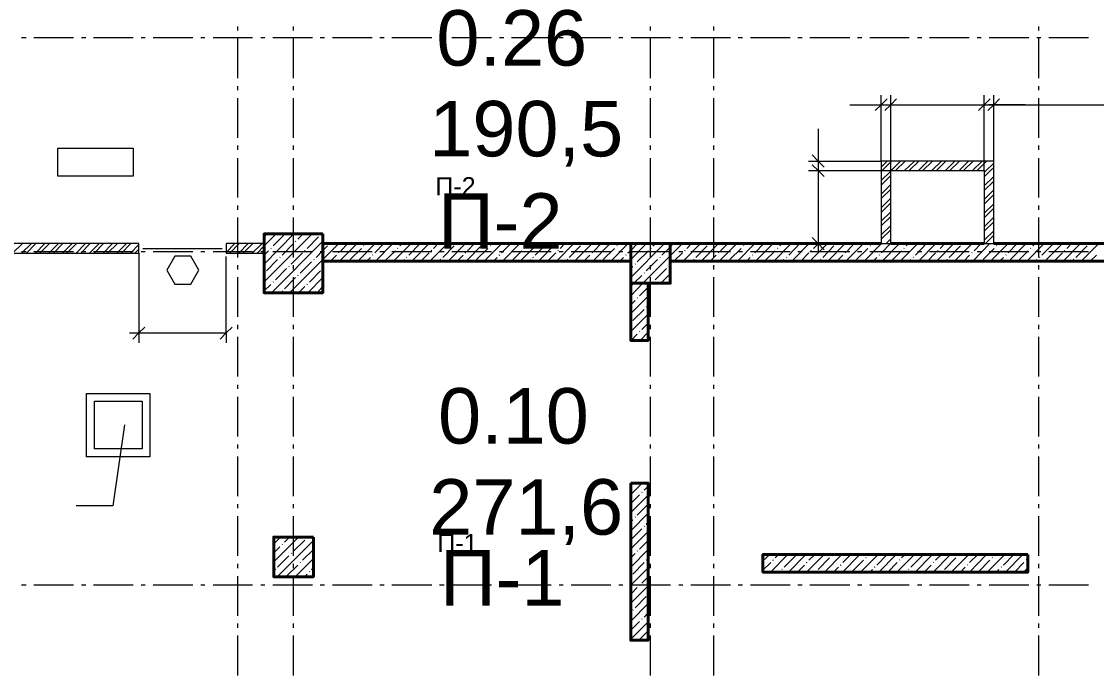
# Model space of a CAD drawing. Header units: millimetres. Extents: x -213547 to 415037, y -3642 to 106956.
# Drawn here: x -149133 to -135568, y 7704 to 15954 of the extents above; entities that cross this region are included whole.
import ezdxf

# ---------------------------------------------------------------- set-up
doc = ezdxf.new("R2010")
doc.units = ezdxf.units.MM
doc.layers.add('PDF _Текст', color=7, linetype='Continuous')
doc.styles.get("Standard").update_dxf_attribs({"font": 'arial.ttf'})

msp = doc.modelspace()

# ---------------------------------------------------------------- linework, layer by layer
at = {"lineweight": 9}
for points in [[(-146402.4, 15841.9), (-146402.4, 15892.7)], [(-145699.1, 15841.9), (-145699.1, 15892.7)], [(-141195.9, 15841.9), (-141195.9, 15892.7)], [(-140395.2, 15841.9), (-140395.2, 15892.7)], [(-136294.4, 15841.9), (-136294.4, 15892.7)], [(-149130.6, 15752.9), (-149075.5, 15752.9)], [(-148978.1, 15752.9), (-148478.2, 15752.9)], [(-148376.5, 15752.9), (-148321.4, 15752.9)], [(-148224, 15752.9), (-147724.1, 15752.9)], [(-147622.4, 15752.9), (-147571.6, 15752.9)], [(-147469.9, 15752.9), (-146970, 15752.9)], [(-146868.4, 15752.9), (-146817.5, 15752.9)], [(-146715.8, 15752.9), (-146216, 15752.9)], [(-146402.4, 15240.3), (-146402.4, 15740.2)], [(-146114.3, 15752.9), (-146063.4, 15752.9)], [(-145961.8, 15752.9), (-145461.9, 15752.9)], [(-145699.1, 15240.3), (-145699.1, 15740.2)], [(-145364.5, 15752.9), (-145309.4, 15752.9)], [(-145207.7, 15752.9), (-144707.8, 15752.9)], [(-144610.4, 15752.9), (-144555.3, 15752.9)], [(-144457.9, 15752.9), (-143953.8, 15752.9)], [(-143856.3, 15752.9), (-143801.2, 15752.9)], [(-143703.8, 15752.9), (-143203.9, 15752.9)], [(-143102.2, 15752.9), (-143047.2, 15752.9)], [(-142949.7, 15752.9), (-142449.8, 15752.9)], [(-142348.2, 15752.9), (-142297.3, 15752.9)], [(-142195.7, 15752.9), (-141695.8, 15752.9)], [(-141594.1, 15752.9), (-141543.3, 15752.9)], [(-141441.6, 15752.9), (-140941.7, 15752.9)], [(-141195.9, 15240.3), (-141195.9, 15740.2)], [(-140840, 15752.9), (-140789.2, 15752.9)], [(-140687.5, 15752.9), (-140187.6, 15752.9)], [(-140395.2, 15240.3), (-140395.2, 15740.2)], [(-140090.2, 15752.9), (-140035.1, 15752.9)], [(-139933.5, 15752.9), (-139433.6, 15752.9)], [(-139336.1, 15752.9), (-139281.1, 15752.9)], [(-139183.6, 15752.9), (-138679.5, 15752.9)], [(-138582.1, 15752.9), (-138527, 15752.9)], [(-138429.6, 15752.9), (-137929.7, 15752.9)], [(-137828, 15752.9), (-137772.9, 15752.9)], [(-137675.5, 15752.9), (-137175.6, 15752.9)], [(-137073.9, 15752.9), (-137023.1, 15752.9)], [(-136921.4, 15752.9), (-136421.5, 15752.9)], [(-136319.9, 15752.9), (-136269, 15752.9)], [(-136294.4, 15240.3), (-136294.4, 15740.2)], [(-136167.4, 15752.9), (-135667.5, 15752.9)], [(-146402.4, 15087.8), (-146402.4, 15138.7)], [(-145699.1, 15087.8), (-145699.1, 15138.7)], [(-141195.9, 15087.8), (-141195.9, 15138.7)], [(-140395.2, 15087.8), (-140395.2, 15138.7)], [(-136294.4, 15087.8), (-136294.4, 15138.7)], [(-146402.4, 14486.3), (-146402.4, 14986.1)], [(-145699.1, 14486.3), (-145699.1, 14986.1)], [(-141195.9, 14486.3), (-141195.9, 14986.1)], [(-140395.2, 14486.3), (-140395.2, 14986.1)], [(-139200.6, 14075.3), (-139082, 14075.3), (-138162.7, 14075.3), (-138162.7, 14901.4), (-138162.7, 15024.3)], [(-139200.6, 14193.9), (-139082, 14193.9), (-138285.5, 14193.9), (-138285.5, 14901.4), (-138285.5, 15024.3)], [(-136985, 14075.3), (-136985, 14901.4), (-136985, 15024.3)], [(-136862.1, 14193.9), (-136862.1, 14901.4), (-136862.1, 15024.3)], [(-136294.4, 14486.3), (-136294.4, 14986.1)], [(-138679.5, 14901.4), (-138238.9, 14901.4), (-138226.2, 14901.4)], [(-138404.1, 14901.4), (-138162.7, 14901.4), (-136985, 14901.4), (-136862.1, 14901.4), (-131249, 14901.4)], [(-136468.1, 14901.4), (-136908.7, 14901.4), (-136925.7, 14901.4)], [(-139082, 14600.6), (-139082, 14155.8), (-139082, 14134.6)], [(-146402.4, 14333.7), (-146402.4, 14388.8)], [(-145699.1, 14333.7), (-145699.1, 14388.8)], [(-141195.9, 14333.7), (-141195.9, 14388.8)], [(-140395.2, 14333.7), (-140395.2, 14388.8)], [(-136294.4, 14333.7), (-136294.4, 14388.8)], [(-139082, 14312.6), (-139082, 14075.3), (-139082, 13033.2)], [(-146402.4, 13732.2), (-146402.4, 14232.1)], [(-145699.1, 13732.2), (-145699.1, 14232.1)], [(-141195.9, 13732.2), (-141195.9, 14232.1)], [(-140395.2, 13732.2), (-140395.2, 14232.1)], [(-138285.5, 14117.7), (-138209.3, 14193.9)], [(-138285.5, 14062.6), (-138272.8, 14075.3), (-138154.2, 14193.9)], [(-138158.4, 14075.3), (-138039.8, 14193.9)], [(-138103.4, 14075.3), (-137980.5, 14193.9)], [(-137989, 14075.3), (-137866.1, 14193.9)], [(-137929.7, 14075.3), (-137811.1, 14193.9)], [(-137815.3, 14075.3), (-137696.7, 14193.9)], [(-137760.2, 14075.3), (-137637.4, 14193.9)], [(-137645.8, 14075.3), (-137523, 14193.9)], [(-137586.5, 14075.3), (-137467.9, 14193.9)], [(-137472.1, 14075.3), (-137353.5, 14193.9)], [(-137417.1, 14075.3), (-137298.5, 14193.9)], [(-137302.7, 14075.3), (-137184.1, 14193.9)], [(-137247.6, 14075.3), (-137124.8, 14193.9)], [(-137133.2, 14075.3), (-137010.4, 14193.9)], [(-137073.9, 14075.3), (-136955.3, 14193.9)], [(-136985, 14049.9), (-136959.5, 14075.3), (-136862.1, 14168.5)], [(-136985, 13994.8), (-136904.5, 14075.3), (-136862.1, 14113.5)], [(-136294.4, 13732.2), (-136294.4, 14232.1)], [(-138285.5, 13948.2), (-138162.7, 14066.9)], [(-138285.5, 13888.9), (-138162.7, 14011.8)], [(-136985, 13880.5), (-136862.1, 13999.1)], [(-138285.5, 13774.6), (-138162.7, 13897.4)], [(-138285.5, 13719.5), (-138162.7, 13838.1)], [(-136985, 13821.2), (-136862.1, 13939.8)], [(-138285.5, 13605.1), (-138162.7, 13723.7)], [(-136985, 13706.8), (-136862.1, 13829.6)], [(-136985, 13651.7), (-136862.1, 13770.3)], [(-146402.4, 13579.7), (-146402.4, 13634.8)], [(-145699.1, 13579.7), (-145699.1, 13634.8)], [(-141195.9, 13579.7), (-141195.9, 13634.8)], [(-140395.2, 13579.7), (-140395.2, 13634.8)], [(-138285.5, 13545.8), (-138162.7, 13668.6)], [(-136985, 13537.3), (-136862.1, 13655.9)], [(-136985, 13478), (-136862.1, 13600.9)], [(-136294.4, 13579.7), (-136294.4, 13634.8)], [(-146402.4, 12978.1), (-146402.4, 13482.2)], [(-145699.1, 12978.1), (-145699.1, 13482.2)], [(-141195.9, 12978.1), (-141195.9, 13482.2)], [(-140395.2, 12978.1), (-140395.2, 13482.2)], [(-138285.5, 13435.6), (-138162.7, 13554.3)], [(-138285.5, 13376.3), (-138162.7, 13495)], [(-136985, 13363.6), (-136862.1, 13486.5)], [(-136294.4, 12978.1), (-136294.4, 13482.2)], [(-138285.5, 13262), (-138162.7, 13380.6)], [(-138285.5, 13206.9), (-138162.7, 13325.5)], [(-136985, 13308.6), (-136862.1, 13427.2)], [(-136985, 13194.2), (-136862.1, 13312.8)], [(-146071.9, 13122.2), (-145919.4, 13274.7)], [(-146071.9, 12893.4), (-145694.9, 13274.7)], [(-146071.9, 12668.9), (-145466.1, 13274.7)], [(-146071.9, 13236.5), (-146033.8, 13274.7)], [(-145978.7, 12533.3), (-145330.6, 13181.5)], [(-145957.5, 13122.2), (-145813.5, 13266.2)], [(-145673.7, 13177.2), (-145669.5, 13185.7)], [(-145644.1, 13206.9), (-145580.5, 13274.7)], [(-145529.7, 13092.5), (-145385.6, 13236.5)], [(-145360.2, 13266.2), (-145356, 13270.4)], [(-138222, 13151.8), (-138162.7, 13211.1)], [(-136968, 13151.8), (-136862.1, 13257.7)], [(-149244.9, 13033.2), (-149122.1, 13151.8)], [(-149130.6, 13033.2), (-149007.7, 13151.8)], [(-149130.6, 13054.4), (-149075.5, 13054.4)], [(-149071.3, 13033.2), (-148952.6, 13151.8)], [(-148978.1, 13054.4), (-148478.2, 13054.4)], [(-148956.9, 13033.2), (-148838.3, 13151.8)], [(-148901.8, 13033.2), (-148778.9, 13151.8)], [(-148787.4, 13033.2), (-148664.6, 13151.8)], [(-148728.1, 13033.2), (-148609.5, 13151.8)], [(-148613.7, 13033.2), (-148495.1, 13151.8)], [(-148558.7, 13033.2), (-148440, 13151.8)], [(-148444.3, 13033.2), (-148325.7, 13151.8)], [(-148385, 13033.2), (-148266.3, 13151.8)], [(-148376.5, 13054.4), (-148321.4, 13054.4)], [(-148274.8, 13033.2), (-148152, 13151.8)], [(-148224, 13054.4), (-147724.1, 13054.4)], [(-148215.5, 13033.2), (-148096.9, 13151.8)], [(-148101.1, 13033.2), (-147982.5, 13151.8)], [(-148046.1, 13033.2), (-147923.2, 13151.8)], [(-147931.7, 13033.2), (-147808.8, 13151.8)], [(-147872.4, 13033.2), (-147753.8, 13151.8)], [(-147758, 13033.2), (-147652.1, 13139.1)], [(-147702.9, 13033.2), (-147652.1, 13084)], [(-147652.1, 13033.2), (-147652.1, 12024.9), (-147652.1, 11902.1)], [(-147622.4, 13054.4), (-147571.6, 13054.4)], [(-147601.2, 13092.5), (-146601.5, 13092.5)], [(-147469.9, 13054.4), (-146970, 13054.4)], [(-146868.4, 13054.4), (-146817.5, 13054.4)], [(-146715.8, 13054.4), (-146216, 13054.4)], [(-146550.6, 13041.7), (-146440.5, 13151.8)], [(-146504, 13033.2), (-146385.4, 13151.8)], [(-146389.6, 13033.2), (-146271, 13151.8)], [(-146334.6, 13033.2), (-146211.7, 13151.8)], [(-146220.2, 13033.2), (-146097.3, 13151.8)], [(-146160.9, 13033.2), (-146071.9, 13122.2)], [(-146114.3, 13054.4), (-146063.4, 13054.4)], [(-146071.9, 13007.8), (-146016.9, 13062.8)], [(-145987.2, 13092.5), (-145983, 13096.7)], [(-145961.8, 13054.4), (-145461.9, 13054.4)], [(-145843.2, 13007.8), (-145699.1, 13151.8)], [(-145750, 12533.3), (-145330.6, 12952.7), (-145127.2, 13151.8)], [(-145728.8, 12893.4), (-145589, 13037.4)], [(-145559.3, 13062.8), (-145555.1, 13071.3)], [(-145415.3, 12978.1), (-145330.6, 13067.1), (-145271.3, 13122.2)], [(-145364.5, 13054.4), (-145309.4, 13054.4)], [(-145245.8, 13151.8), (-145241.6, 13151.8)], [(-145207.7, 13054.4), (-144707.8, 13054.4)], [(-145131.5, 13037.4), (-145127.2, 13041.7)], [(-145118.7, 12931.5), (-144898.5, 13151.8)], [(-145101.8, 13062.8), (-145012.8, 13151.8)], [(-144987.4, 12952.7), (-144843.4, 13092.5)], [(-144890, 12931.5), (-144669.7, 13151.8)], [(-144818, 13122.2), (-144813.7, 13126.4)], [(-144788.3, 13151.8), (-144784.1, 13151.8)], [(-144673.9, 13037.4), (-144559.5, 13151.8)], [(-144665.5, 12931.5), (-144445.2, 13151.8)], [(-144610.4, 13054.4), (-144555.3, 13054.4)], [(-144551.1, 12931.5), (-144415.5, 13062.8)], [(-144457.9, 13054.4), (-143953.8, 13054.4)], [(-144436.7, 12931.5), (-144216.4, 13151.8)], [(-144390.1, 13092.5), (-144385.9, 13096.7)], [(-144360.4, 13122.2), (-144330.8, 13151.8)], [(-144246.1, 13007.8), (-144102, 13151.8)], [(-144207.9, 12931.5), (-143987.6, 13151.8)], [(-144093.6, 12931.5), (-143987.6, 13037.4)], [(-143979.2, 12931.5), (-143758.9, 13151.8)], [(-143962.2, 13062.8), (-143953.8, 13071.3)], [(-143932.6, 13092.5), (-143873.3, 13151.8)], [(-143856.3, 13054.4), (-143801.2, 13054.4)], [(-143818.2, 12978.1), (-143674.2, 13122.2)], [(-143750.4, 12931.5), (-143530.1, 13151.8)], [(-143703.8, 13054.4), (-143203.9, 13054.4)], [(-143648.7, 13151.8), (-143644.5, 13151.8)], [(-143534.4, 13037.4), (-143525.9, 13041.7)], [(-143521.6, 12931.5), (-143301.4, 13151.8)], [(-143504.7, 13062.8), (-143415.7, 13151.8)], [(-143390.3, 12952.7), (-143246.3, 13092.5)], [(-143292.9, 12931.5), (-143072.6, 13151.8)], [(-143216.6, 13122.2), (-143212.4, 13126.4)], [(-143191.2, 13151.8), (-143187, 13151.8)], [(-143102.2, 13054.4), (-143047.2, 13054.4)], [(-143076.8, 13037.4), (-142958.2, 13151.8)], [(-143064.1, 12931.5), (-142843.8, 13151.8)], [(-142949.7, 12931.5), (-142818.4, 13062.8)], [(-142949.7, 13054.4), (-142449.8, 13054.4)], [(-142839.6, 12931.5), (-142619.3, 13151.8)], [(-142788.8, 13092.5), (-142784.5, 13096.7)], [(-142763.3, 13122.2), (-142729.4, 13151.8)], [(-142649, 13007.8), (-142504.9, 13151.8)], [(-142610.8, 12931.5), (-142390.5, 13151.8)], [(-142496.4, 12931.5), (-142390.5, 13037.4)], [(-142382.1, 12931.5), (-142161.8, 13151.8)], [(-142360.9, 13062.8), (-142356.6, 13071.3)], [(-142348.2, 13054.4), (-142297.3, 13054.4)], [(-142335.5, 13092.5), (-142276.2, 13151.8)], [(-142221.1, 12978.1), (-142077.1, 13122.2)], [(-142195.7, 13054.4), (-141695.8, 13054.4)], [(-142153.3, 12931.5), (-141933, 13151.8)], [(-142047.4, 13151.8), (-142047.4, 13151.8)], [(-141933, 13037.4), (-141928.8, 13041.7)], [(-141924.5, 12931.5), (-141704.3, 13151.8)], [(-141907.6, 13062.8), (-141818.6, 13151.8)], [(-141793.2, 12952.7), (-141649.2, 13092.5)], [(-141695.8, 12931.5), (-141475.5, 13151.8)], [(-141619.5, 13122.2), (-141615.3, 13126.4)], [(-141594.1, 13151.8), (-141589.9, 13151.8)], [(-141594.1, 13054.4), (-141543.3, 13054.4)], [(-141479.7, 13037.4), (-141445.8, 13067.1), (-141361.1, 13151.8)], [(-141467, 12931.5), (-141445.8, 12952.7), (-141246.7, 13151.8)], [(-141445.8, 12723.9), (-141018, 13151.8)], [(-141445.8, 12495.2), (-141293.3, 12651.9), (-140945.9, 12999.3), (-140793.4, 13151.8)], [(-141441.6, 13054.4), (-140941.7, 13054.4)], [(-141365.3, 12923), (-141221.3, 13062.8)], [(-141191.7, 13092.5), (-141187.4, 13096.7)], [(-141166.2, 13122.2), (-141132.3, 13151.8)], [(-141051.9, 13007.8), (-140945.9, 13109.4), (-140907.8, 13151.8)], [(-140899.3, 12931.5), (-140793.4, 13037.4)], [(-140840, 13054.4), (-140789.2, 13054.4)], [(-140785, 12931.5), (-140564.7, 13151.8)], [(-140763.8, 13062.8), (-140759.5, 13071.3)], [(-140738.4, 13092.5), (-140679.1, 13151.8)], [(-140687.5, 13054.4), (-140187.6, 13054.4)], [(-140624, 12978.1), (-140479.9, 13122.2)], [(-140556.2, 12931.5), (-140335.9, 13151.8)], [(-140450.3, 13151.8), (-140450.3, 13151.8)], [(-140335.9, 13037.4), (-140331.7, 13041.7)], [(-140327.4, 12931.5), (-140107.2, 13151.8)], [(-140310.5, 13062.8), (-140221.5, 13151.8)], [(-140196.1, 12952.7), (-140052.1, 13092.5)], [(-140098.7, 12931.5), (-139878.4, 13151.8)], [(-140090.2, 13054.4), (-140035.1, 13054.4)], [(-140022.4, 13122.2), (-140018.2, 13126.4)], [(-139992.8, 13151.8), (-139992.8, 13151.8)], [(-139933.5, 13054.4), (-139433.6, 13054.4)], [(-139878.4, 13037.4), (-139764, 13151.8)], [(-139869.9, 12931.5), (-139649.6, 13151.8)], [(-139755.5, 12931.5), (-139624.2, 13062.8)], [(-139641.2, 12931.5), (-139420.9, 13151.8)], [(-139594.6, 13092.5), (-139590.3, 13096.7)], [(-139564.9, 13122.2), (-139535.2, 13151.8)], [(-139450.5, 13007.8), (-139310.7, 13151.8)], [(-139412.4, 12931.5), (-139192.1, 13151.8)], [(-139336.1, 13054.4), (-139281.1, 13054.4)], [(-139298, 12931.5), (-139196.3, 13037.4)], [(-138976, 13151.8), (-139082, 13151.8), (-139200.6, 13151.8)], [(-139183.6, 12931.5), (-138963.3, 13151.8)], [(-139183.6, 13054.4), (-138679.5, 13054.4)], [(-139166.7, 13062.8), (-139162.4, 13071.3)], [(-139137, 13092.5), (-139077.7, 13151.8)], [(-139022.6, 12978.1), (-138882.8, 13122.2)], [(-138959.1, 12931.5), (-138738.8, 13151.8)], [(-138853.2, 13151.8), (-138853.2, 13151.8)], [(-138738.8, 13037.4), (-138734.6, 13041.7)], [(-138730.3, 12931.5), (-138510, 13151.8)], [(-138709.2, 13062.8), (-138624.4, 13151.8)], [(-138594.8, 12952.7), (-138455, 13092.5)], [(-138582.1, 13054.4), (-138527, 13054.4)], [(-138501.6, 12931.5), (-138281.3, 13151.8)], [(-138429.6, 13054.4), (-137929.7, 13054.4)], [(-138425.3, 13122.2), (-138421.1, 13126.4)], [(-138395.7, 13151.8), (-138395.7, 13151.8)], [(-138281.3, 13037.4), (-138166.9, 13151.8)], [(-138272.8, 12931.5), (-138052.5, 13151.8)], [(-138166.9, 13151.8), (-138162.7, 13156)], [(-138158.4, 12931.5), (-138027.1, 13062.8)], [(-138128.8, 13151.8), (-137027.3, 13151.8)], [(-138044.1, 12931.5), (-137823.8, 13151.8)], [(-137997.5, 13092.5), (-137993.2, 13096.7)], [(-137967.8, 13122.2), (-137938.1, 13151.8)], [(-137853.4, 13007.8), (-137713.6, 13151.8)], [(-137828, 13054.4), (-137772.9, 13054.4)], [(-137815.3, 12931.5), (-137595, 13151.8)], [(-137700.9, 12931.5), (-137599.2, 13037.4)], [(-137675.5, 13054.4), (-137175.6, 13054.4)], [(-137586.5, 12931.5), (-137366.2, 13151.8)], [(-137569.6, 13062.8), (-137565.3, 13071.3)], [(-137539.9, 13092.5), (-137480.6, 13151.8)], [(-137425.5, 12978.1), (-137285.7, 13122.2)], [(-137357.8, 12931.5), (-137137.5, 13151.8)], [(-137256.1, 13151.8), (-137251.9, 13151.8)], [(-137141.7, 13037.4), (-137137.5, 13041.7)], [(-137129, 12931.5), (-136912.9, 13151.8)], [(-137112.1, 13062.8), (-137023.1, 13151.8)], [(-137073.9, 13054.4), (-137023.1, 13054.4)], [(-136997.7, 12952.7), (-136857.9, 13092.5)], [(-136921.4, 13054.4), (-136421.5, 13054.4)], [(-136904.5, 12931.5), (-136684.2, 13151.8)], [(-136828.2, 13122.2), (-136824, 13126.4)], [(-136798.6, 13151.8), (-136798.6, 13151.8)], [(-136684.2, 13037.4), (-136569.8, 13151.8)], [(-136675.7, 12931.5), (-136455.4, 13151.8)], [(-136561.3, 12931.5), (-136430, 13062.8)], [(-136447, 12931.5), (-136226.7, 13151.8)], [(-136400.4, 13092.5), (-136396.1, 13096.7)], [(-136370.7, 13122.2), (-136341, 13151.8)], [(-136319.9, 13054.4), (-136269, 13054.4)], [(-136256.3, 13007.8), (-136112.3, 13151.8)], [(-136218.2, 12931.5), (-135997.9, 13151.8)], [(-136167.4, 13054.4), (-135667.5, 13054.4)], [(-136103.8, 12931.5), (-135997.9, 13037.4)], [(-135989.4, 12931.5), (-135769.1, 13151.8)], [(-135972.5, 13062.8), (-135968.2, 13071.3)], [(-135942.8, 13092.5), (-135883.5, 13151.8)], [(-135828.4, 12978.1), (-135684.4, 13122.2)], [(-135760.7, 12931.5), (-135540.4, 13151.8)], [(-135659, 13151.8), (-135654.8, 13151.8)], [(-146550.6, 12024.9), (-146550.6, 12990.8)], [(-146042.3, 12808.7), (-145902.5, 12952.7)], [(-145872.8, 12978.1), (-145868.6, 12982.4)], [(-145614.4, 12779), (-145474.6, 12923)], [(-145444.9, 12952.7), (-145440.7, 12956.9)], [(-145233.1, 12931.5), (-145156.9, 13007.8)], [(-144779.8, 12931.5), (-144729, 12978.1)], [(-144703.6, 13007.8), (-144699.3, 13012)], [(-144322.3, 12931.5), (-144301.1, 12952.7)], [(-144275.7, 12978.1), (-144271.5, 12982.4)], [(-143847.8, 12952.7), (-143843.6, 12956.9)], [(-143636, 12931.5), (-143559.8, 13007.8)], [(-143178.5, 12931.5), (-143131.9, 12978.1)], [(-143106.5, 13007.8), (-143098, 13012)], [(-142725.2, 12931.5), (-142704, 12952.7)], [(-142678.6, 12978.1), (-142670.1, 12982.4)], [(-142246.5, 12952.7), (-142242.3, 12956.9)], [(-142038.9, 12931.5), (-141962.7, 13007.8)], [(-141581.4, 12931.5), (-141534.8, 12978.1)], [(-141505.1, 13007.8), (-141500.9, 13012)], [(-141390.8, 12893.4), (-141386.5, 12897.6)], [(-141251, 12808.7), (-141106.9, 12952.7)], [(-141077.3, 12978.1), (-141073, 12982.4)], [(-140649.4, 12952.7), (-140645.2, 12956.9)], [(-140441.8, 12931.5), (-140365.6, 13007.8)], [(-139984.3, 12931.5), (-139937.7, 12978.1)], [(-139908, 13007.8), (-139903.8, 13012)], [(-139526.8, 12931.5), (-139509.8, 12952.7)], [(-139480.2, 12978.1), (-139475.9, 12982.4)], [(-139052.3, 12952.7), (-139048.1, 12956.9)], [(-138844.7, 12931.5), (-138768.5, 13007.8)], [(-138387.2, 12931.5), (-138340.6, 12978.1)], [(-138310.9, 13007.8), (-138306.7, 13012)], [(-137027.3, 12931.5), (-138128.8, 12931.5)], [(-137929.7, 12931.5), (-137912.7, 12952.7)], [(-137883.1, 12978.1), (-137878.8, 12982.4)], [(-137455.2, 12952.7), (-137451, 12956.9)], [(-137243.4, 12931.5), (-137171.4, 13007.8)], [(-136790.1, 12931.5), (-136743.5, 12978.1)], [(-136713.8, 13007.8), (-136709.6, 13012)], [(-136332.6, 12931.5), (-136315.6, 12952.7)], [(-136286, 12978.1), (-136281.7, 12982.4)], [(-135858.1, 12952.7), (-135853.9, 12956.9)], [(-135646.3, 12931.5), (-135570, 13007.8)], [(-146402.4, 12825.6), (-146402.4, 12880.7)], [(-146071.9, 12783.2), (-146067.7, 12783.2)], [(-145927.9, 12694.3), (-145788.1, 12838.3)], [(-145758.4, 12863.7), (-145754.2, 12868)], [(-145699.1, 12825.6), (-145699.1, 12880.7)], [(-145644.1, 12749.4), (-145639.8, 12757.8)], [(-145500, 12664.6), (-145360.2, 12808.7)], [(-145330.6, 12838.3), (-145330.6, 12838.3)], [(-141445.8, 12838.3), (-141420.4, 12863.7)], [(-141276.4, 12779), (-141272.1, 12783.2)], [(-141195.9, 12825.6), (-141195.9, 12880.7)], [(-141136.6, 12694.3), (-140992.5, 12838.3)], [(-141064.6, 12651.9), (-140945.9, 12770.5)], [(-140962.9, 12863.7), (-140958.7, 12868)], [(-140395.2, 12825.6), (-140395.2, 12880.7)], [(-136294.4, 12825.6), (-136294.4, 12880.7)], [(-146402.4, 12228.3), (-146402.4, 12728.2)], [(-146071.9, 12554.5), (-145987.2, 12635)], [(-145957.5, 12664.6), (-145953.3, 12668.9)], [(-145813.5, 12579.9), (-145673.7, 12723.9)], [(-145699.1, 12228.3), (-145699.1, 12728.2)], [(-145529.7, 12635), (-145525.4, 12643.4)], [(-145521.2, 12533.3), (-145330.6, 12723.9)], [(-141445.8, 12609.6), (-141407.7, 12651.9), (-141306, 12749.4)], [(-141195.9, 12228.3), (-141195.9, 12728.2)], [(-141166.2, 12664.6), (-141157.8, 12668.9)], [(-140950.2, 12651.9), (-140945.9, 12656.2)], [(-140395.2, 12228.3), (-140395.2, 12728.2)], [(-136294.4, 12228.3), (-136294.4, 12728.2)], [(-145843.2, 12550.2), (-145838.9, 12554.5)], [(-145635.6, 12533.3), (-145559.3, 12609.6)], [(-145385.6, 12550.2), (-145330.6, 12609.6)], [(-141445.8, 12270.7), (-141225.5, 12490.9)], [(-141335.7, 12495.2), (-141225.5, 12601.1)], [(-141445.8, 12380.8), (-141390.8, 12435.9)], [(-141365.3, 12465.5), (-141361.1, 12469.8)], [(-141251, 12351.1), (-141246.7, 12355.4)], [(-141445.8, 12041.9), (-141225.5, 12262.2)], [(-141420.4, 12181.7), (-141276.4, 12321.5)], [(-146402.4, 12071.5), (-146402.4, 12126.6)], [(-145699.1, 12071.5), (-145699.1, 12126.6)], [(-141445.8, 12156.3), (-141445.8, 12156.3)], [(-141306, 12067.3), (-141225.5, 12147.8)], [(-141195.9, 12071.5), (-141195.9, 12126.6)], [(-140395.2, 12071.5), (-140395.2, 12126.6)], [(-136294.4, 12071.5), (-136294.4, 12126.6)], [(-147770.7, 12024.9), (-146550.6, 12024.9), (-146550.6, 11902.1)], [(-146402.4, 11474.2), (-146402.4, 11974.1)], [(-145699.1, 11474.2), (-145699.1, 11974.1)], [(-141441.6, 11931.7), (-141365.3, 12008)], [(-141335.7, 12037.7), (-141331.5, 12041.9)], [(-141327.2, 11931.7), (-141225.5, 12033.4)], [(-141195.9, 11474.2), (-141195.9, 11974.1)], [(-140395.2, 11474.2), (-140395.2, 11974.1)], [(-136294.4, 11474.2), (-136294.4, 11974.1)], [(-146402.4, 11321.7), (-146402.4, 11372.5)], [(-145699.1, 11321.7), (-145699.1, 11372.5)], [(-141195.9, 11321.7), (-141195.9, 11372.5)], [(-140395.2, 11321.7), (-140395.2, 11372.5)], [(-136294.4, 11321.7), (-136294.4, 11372.5)], [(-146402.4, 10720.1), (-146402.4, 11220)], [(-145699.1, 10720.1), (-145699.1, 11220)], [(-141195.9, 10720.1), (-141195.9, 11220)], [(-140395.2, 10720.1), (-140395.2, 11220)], [(-136294.4, 10720.1), (-136294.4, 11220)], [(-147834.2, 10864.2), (-147978.3, 9843.2), (-148444.3, 9843.2)], [(-146402.4, 10567.6), (-146402.4, 10618.5)], [(-145699.1, 10567.6), (-145699.1, 10618.5)], [(-141195.9, 10567.6), (-141195.9, 10618.5)], [(-140395.2, 10567.6), (-140395.2, 10618.5)], [(-136294.4, 10567.6), (-136294.4, 10618.5)], [(-146402.4, 9966.1), (-146402.4, 10466)], [(-145699.1, 9966.1), (-145699.1, 10466)], [(-141195.9, 9966.1), (-141195.9, 10466)], [(-140395.2, 9966.1), (-140395.2, 10466)], [(-136294.4, 9966.1), (-136294.4, 10466)], [(-141445.8, 9987.3), (-141301.8, 10131.3)], [(-141420.4, 10127.1), (-141416.2, 10131.3)], [(-141276.4, 10042.3), (-141225.5, 10093.2)], [(-141445.8, 9872.9), (-141335.7, 9983)], [(-141445.8, 9758.5), (-141225.5, 9978.8)], [(-141306, 10012.7), (-141301.8, 10016.9)], [(-146402.4, 9813.6), (-146402.4, 9864.4)], [(-145699.1, 9813.6), (-145699.1, 9864.4)], [(-141365.3, 9724.6), (-141225.5, 9864.4)], [(-141195.9, 9813.6), (-141195.9, 9864.4)], [(-140395.2, 9813.6), (-140395.2, 9864.4)], [(-136294.4, 9813.6), (-136294.4, 9864.4)], [(-146402.4, 9212), (-146402.4, 9711.9)], [(-145699.1, 9212), (-145699.1, 9711.9)], [(-141445.8, 9529.7), (-141225.5, 9750)], [(-141445.8, 9644.1), (-141420.4, 9669.5)], [(-141390.8, 9699.2), (-141386.5, 9703.4)], [(-141251, 9614.5), (-141225.5, 9635.6)], [(-141195.9, 9212), (-141195.9, 9711.9)], [(-140395.2, 9212), (-140395.2, 9711.9)], [(-136294.4, 9212), (-136294.4, 9711.9)], [(-141445.8, 9415.4), (-141306, 9555.2)], [(-141445.8, 9301), (-141225.5, 9521.3)], [(-141276.4, 9584.8), (-141272.1, 9589)], [(-145949.1, 9364.5), (-145864.3, 9449.2)], [(-145949.1, 9135.8), (-145635.6, 9449.2)], [(-145906.7, 8949.4), (-145449.2, 9406.9)], [(-145843.2, 9356), (-145838.9, 9360.3)], [(-145813.5, 9385.7), (-145750, 9449.2)], [(-145699.1, 9271.3), (-145559.3, 9411.1)], [(-145529.7, 9440.8), (-145525.4, 9445)], [(-141335.7, 9296.7), (-141225.5, 9406.9)], [(-145949.1, 9250.1), (-145872.8, 9326.4)], [(-145728.8, 9241.7), (-145724.5, 9245.9)], [(-145589, 9156.9), (-145449.2, 9292.5)], [(-141445.8, 9072.2), (-141225.5, 9292.5)], [(-141445.8, 9186.6), (-141390.8, 9241.7)], [(-141365.3, 9271.3), (-141361.1, 9275.6)], [(-139776.7, 9148.5), (-139692, 9229)], [(-139683.5, 9008.7), (-139463.2, 9229)], [(-139624.2, 9186.6), (-139577.6, 9229)], [(-139454.8, 9008.7), (-139234.5, 9229)], [(-139226, 9008.7), (-139005.7, 9229)], [(-139196.3, 9156.9), (-139120.1, 9229)], [(-139001.5, 9008.7), (-138781.2, 9229)], [(-138772.7, 9008.7), (-138552.4, 9229)], [(-138768.5, 9127.3), (-138666.8, 9229)], [(-138543.9, 9008.7), (-138323.7, 9229)], [(-138455, 9212), (-138438, 9229)], [(-138340.6, 9097.6), (-138209.3, 9229)], [(-138315.2, 9008.7), (-138094.9, 9229)], [(-138086.4, 9008.7), (-137866.1, 9229)], [(-138027.1, 9186.6), (-137980.5, 9229)], [(-137857.7, 9008.7), (-137637.4, 9229)], [(-137628.9, 9008.7), (-137408.6, 9229)], [(-137599.2, 9156.9), (-137523, 9229)], [(-137400.1, 9008.7), (-137179.8, 9229)], [(-137171.4, 9008.7), (-136955.3, 9229)], [(-137171.4, 9127.3), (-137065.5, 9229)], [(-136946.8, 9008.7), (-136726.5, 9229)], [(-136857.9, 9212), (-136840.9, 9229)], [(-136743.5, 9097.6), (-136612.2, 9229)], [(-136718.1, 9008.7), (-136497.8, 9229)], [(-146402.4, 9059.5), (-146402.4, 9114.6)], [(-145902.5, 9072.2), (-145758.4, 9212)], [(-145788.1, 8957.8), (-145644.1, 9097.6)], [(-145699.1, 9059.5), (-145699.1, 9114.6)], [(-145677.9, 8949.4), (-145449.2, 9178.1)], [(-145614.4, 9127.3), (-145610.2, 9131.5)], [(-141420.4, 8983.2), (-141276.4, 9127.3)], [(-141251, 9156.9), (-141246.7, 9161.2)], [(-141195.9, 9059.5), (-141195.9, 9114.6)], [(-140395.2, 9059.5), (-140395.2, 9114.6)], [(-139776.7, 9034.1), (-139679.3, 9127.3)], [(-139653.9, 9156.9), (-139645.4, 9161.2)], [(-139509.8, 9072.2), (-139365.8, 9212)], [(-139340.4, 9008.7), (-139251.4, 9097.6)], [(-139226, 9127.3), (-139217.5, 9131.5)], [(-139082, 9042.6), (-138937.9, 9186.6)], [(-138908.3, 9212), (-138904, 9216.2)], [(-138798.1, 9097.6), (-138789.6, 9101.9)], [(-138654.1, 9012.9), (-138510, 9156.9)], [(-138480.4, 9186.6), (-138476.2, 9190.8)], [(-138200.8, 9008.7), (-138082.2, 9127.3)], [(-138052.5, 9156.9), (-138048.3, 9161.2)], [(-137912.7, 9072.2), (-137768.7, 9212)], [(-137743.3, 9008.7), (-137654.3, 9097.6)], [(-137624.7, 9127.3), (-137620.4, 9131.5)], [(-137484.9, 9042.6), (-137340.8, 9186.6)], [(-137311.2, 9212), (-137306.9, 9216.2)], [(-137196.8, 9097.6), (-137192.5, 9101.9)], [(-137057, 9012.9), (-136912.9, 9156.9)], [(-136883.3, 9186.6), (-136879.1, 9190.8)], [(-136603.7, 9008.7), (-136485.1, 9127.3)], [(-136455.4, 9156.9), (-136451.2, 9161.2)], [(-136294.4, 9059.5), (-136294.4, 9114.6)], [(-146402.4, 8457.9), (-146402.4, 8957.8)], [(-145927.9, 9042.6), (-145923.7, 9046.8)], [(-145699.1, 8457.9), (-145699.1, 8957.8)], [(-145563.6, 8949.4), (-145529.7, 8983.2)], [(-145500, 9012.9), (-145495.8, 9017.1)], [(-145474.6, 9042.6), (-145449.2, 9063.7)], [(-141445.8, 8843.4), (-141225.5, 9063.7)], [(-141445.8, 8957.8), (-141445.8, 8962.1)], [(-141195.9, 8457.9), (-141195.9, 8957.8)], [(-140395.2, 8457.9), (-140395.2, 8957.8)], [(-139569.1, 9008.7), (-139564.9, 9012.9)], [(-139539.5, 9042.6), (-139535.2, 9046.8)], [(-139111.6, 9012.9), (-139107.4, 9017.1)], [(-138887.1, 9008.7), (-138823.5, 9072.2)], [(-138429.6, 9008.7), (-138395.7, 9042.6)], [(-138370.3, 9072.2), (-138361.8, 9076.4)], [(-137972, 9008.7), (-137967.8, 9012.9)], [(-137938.1, 9042.6), (-137933.9, 9046.8)], [(-137510.3, 9012.9), (-137506, 9017.1)], [(-137285.7, 9008.7), (-137226.4, 9072.2)], [(-136832.5, 9008.7), (-136798.6, 9042.6)], [(-136768.9, 9072.2), (-136764.7, 9076.4)], [(-136489.3, 9008.7), (-136434.2, 9063.7)], [(-136294.4, 8457.9), (-136294.4, 8957.8)], [(-149130.6, 8847.7), (-149075.5, 8847.7)], [(-148978.1, 8847.7), (-148478.2, 8847.7)], [(-148376.5, 8847.7), (-148321.4, 8847.7)], [(-148224, 8847.7), (-147724.1, 8847.7)], [(-147622.4, 8847.7), (-147571.6, 8847.7)], [(-147469.9, 8847.7), (-146970, 8847.7)], [(-146868.4, 8847.7), (-146817.5, 8847.7)], [(-146715.8, 8847.7), (-146216, 8847.7)], [(-146114.3, 8847.7), (-146063.4, 8847.7)], [(-145961.8, 8847.7), (-145461.9, 8847.7)], [(-145449.2, 8949.4), (-145449.2, 8949.4)], [(-145364.5, 8847.7), (-145309.4, 8847.7)], [(-145207.7, 8847.7), (-144707.8, 8847.7)], [(-144610.4, 8847.7), (-144555.3, 8847.7)], [(-144457.9, 8847.7), (-143953.8, 8847.7)], [(-143856.3, 8847.7), (-143801.2, 8847.7)], [(-143703.8, 8847.7), (-143203.9, 8847.7)], [(-143102.2, 8847.7), (-143047.2, 8847.7)], [(-142949.7, 8847.7), (-142449.8, 8847.7)], [(-142348.2, 8847.7), (-142297.3, 8847.7)], [(-142195.7, 8847.7), (-141695.8, 8847.7)], [(-141594.1, 8847.7), (-141543.3, 8847.7)], [(-141445.8, 8614.7), (-141225.5, 8835)], [(-141441.6, 8847.7), (-140941.7, 8847.7)], [(-141335.7, 8843.4), (-141331.5, 8847.7)], [(-141306, 8868.9), (-141225.5, 8949.4)], [(-140840, 8847.7), (-140789.2, 8847.7)], [(-140687.5, 8847.7), (-140187.6, 8847.7)], [(-140090.2, 8847.7), (-140035.1, 8847.7)], [(-139933.5, 8847.7), (-139433.6, 8847.7)], [(-139336.1, 8847.7), (-139281.1, 8847.7)], [(-139183.6, 8847.7), (-138679.5, 8847.7)], [(-138582.1, 8847.7), (-138527, 8847.7)], [(-138429.6, 8847.7), (-137929.7, 8847.7)], [(-137828, 8847.7), (-137772.9, 8847.7)], [(-137675.5, 8847.7), (-137175.6, 8847.7)], [(-137073.9, 8847.7), (-137023.1, 8847.7)], [(-136921.4, 8847.7), (-136421.5, 8847.7)], [(-136319.9, 8847.7), (-136269, 8847.7)], [(-136167.4, 8847.7), (-135667.5, 8847.7)], [(-141445.8, 8729.1), (-141365.3, 8813.8)], [(-141390.8, 8555.4), (-141251, 8699.4)], [(-141445.8, 8390.2), (-141225.5, 8610.4)], [(-141420.4, 8530), (-141416.2, 8534.2)], [(-141306, 8415.6), (-141301.8, 8419.8)], [(-141276.4, 8441), (-141225.5, 8496.1)], [(-146402.4, 8305.4), (-146402.4, 8360.5)], [(-145699.1, 8305.4), (-145699.1, 8360.5)], [(-141445.8, 8275.8), (-141335.7, 8385.9)], [(-141445.8, 8161.4), (-141225.5, 8381.7)], [(-141195.9, 8305.4), (-141195.9, 8360.5)], [(-140395.2, 8305.4), (-140395.2, 8360.5)], [(-136294.4, 8305.4), (-136294.4, 8360.5)], [(-146402.4, 7703.9), (-146402.4, 8208)], [(-145699.1, 7703.9), (-145699.1, 8208)], [(-141344.2, 8148.7), (-141225.5, 8267.3)], [(-141229.8, 8148.7), (-141225.5, 8152.9)], [(-141195.9, 7703.9), (-141195.9, 8208)], [(-140395.2, 7703.9), (-140395.2, 8208)], [(-136294.4, 7703.9), (-136294.4, 8208)]]:
    msp.add_lwpolyline(points, dxfattribs=at)
at = {"lineweight": 18}
for points in [[(-138209.3, 14977.7), (-138285.5, 14901.4), (-138361.8, 14829.4)], [(-138090.7, 14977.7), (-138162.7, 14901.4), (-138238.9, 14829.4)], [(-136908.7, 14977.7), (-136985, 14901.4), (-137057, 14829.4)], [(-136790.1, 14977.7), (-136862.1, 14901.4), (-136938.4, 14829.4)], [(-139005.7, 14117.7), (-139082, 14193.9), (-139154, 14270.2)], [(-139005.7, 13999.1), (-139082, 14075.3), (-139154, 14147.4)], [(-139005.7, 13075.6), (-139082, 13151.8), (-139154, 13228.1)], [(-147575.8, 12097), (-147652.1, 12024.9), (-147728.3, 11948.7)], [(-146474.4, 12097), (-146550.6, 12024.9), (-146626.9, 11948.7)]]:
    msp.add_lwpolyline(points, dxfattribs=at)
at = {"lineweight": 9}
for points in [[(-148673, 14354.9), (-147724.1, 14354.9), (-147724.1, 14003.3), (-148673, 14003.3)], [(-138285.5, 14075.3), (-138285.5, 13151.8), (-138162.7, 13151.8), (-138162.7, 14075.3), (-136985, 14075.3), (-136985, 13151.8), (-136862.1, 13151.8), (-136862.1, 14075.3), (-136862.1, 14193.9), (-138285.5, 14193.9)], [(-149833.8, 13033.2), (-147652.1, 13033.2), (-147652.1, 13151.8), (-149833.8, 13151.8)], [(-146550.6, 13033.2), (-146071.9, 13033.2), (-146071.9, 13151.8), (-146550.6, 13151.8)], [(-147198.8, 12995.1), (-147300.5, 12817.1), (-147198.8, 12639.2), (-146995.4, 12639.2), (-146893.8, 12817.1), (-146995.4, 12995.1)], [(-147512.3, 10461.7), (-148312.9, 10461.7), (-148312.9, 11262.4), (-147512.3, 11262.4)], [(-147609.7, 10563.4), (-148211.3, 10563.4), (-148211.3, 11165), (-147609.7, 11165)]]:
    msp.add_lwpolyline(points, close=True, dxfattribs=at)
at = {"lineweight": 40}
for points in [[(-145330.6, 13274.7), (-146071.9, 13274.7), (-146071.9, 12533.3), (-145330.6, 12533.3)], [(-140945.9, 13151.8), (-141445.8, 13151.8), (-141445.8, 12651.9), (-140945.9, 12651.9)], [(-141445.8, 12651.9), (-141445.8, 11931.7), (-141225.5, 11931.7), (-141225.5, 12651.9)], [(-141445.8, 10131.3), (-141445.8, 8148.7), (-141225.5, 8148.7), (-141225.5, 10131.3)], [(-145449.2, 9449.2), (-145949.1, 9449.2), (-145949.1, 8949.4), (-145449.2, 8949.4)], [(-136434.2, 9229), (-139776.7, 9229), (-139776.7, 9008.7), (-136434.2, 9008.7)]]:
    msp.add_lwpolyline(points, close=True, dxfattribs=at)
for points in [[(-138285.5, 13151.8), (-145330.6, 13151.8)], [(-140945.9, 12931.5), (-134993.9, 12931.5), (-134993.9, 13151.8), (-136862.1, 13151.8)], [(-136985, 13151.8), (-138162.7, 13151.8)], [(-145330.6, 12931.5), (-141445.8, 12931.5)]]:
    msp.add_lwpolyline(points, dxfattribs=at)

# ---------------------------------------------------------------- texts
at = {"char_height": 700, "attachment_point": 4}
for s, insert in [('0.26', (-143897.6, 15742.3)), ('190,5', (-143987.4, 14537.3)), ('П-2', (-143877.4, 13437.4)), ('0.10', (-143876.4, 10974.5)), ('271,6', (-143987.4, 9765.3)), ('П-1', (-143852, 8936.1))]:
    msp.add_mtext(s, dxfattribs=dict(at, insert=insert))
at = {"layer": 'PDF _Текст', "char_height": 227.67, "attachment_point": 4}
for s, insert in [('П-2', (-143912.9, 13876.5)), ('П-1', (-143887.5, 9375.3))]:
    msp.add_mtext(s, dxfattribs=dict(at, insert=insert))

doc.saveas('drawing.dxf')
